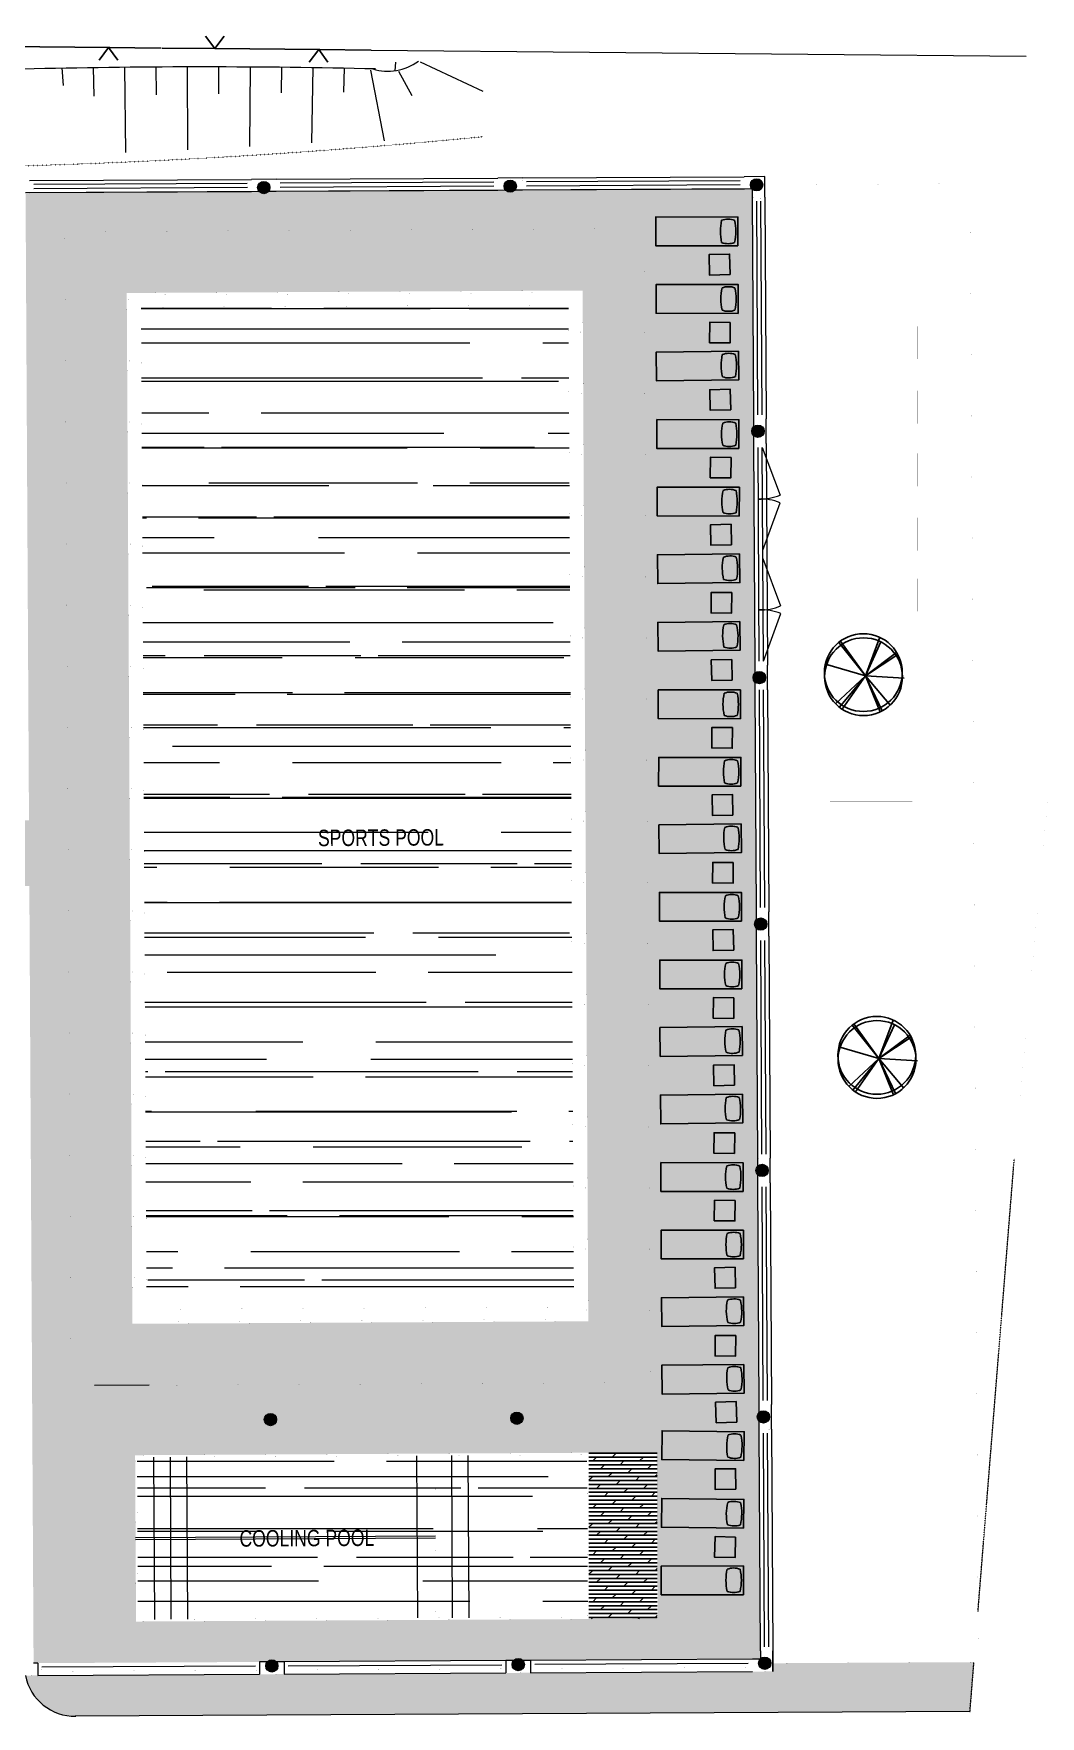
# Model space of a CAD drawing. Header units: millimetres. Extents: x 15176 to 113240, y 14038 to 107702.
# Drawn here: x 64114 to 88623, y 63506 to 104478 of the extents above; entities that cross this region are included whole.
import ezdxf

# ---------------------------------------------------------------- set-up
doc = ezdxf.new("R2010")
doc.units = ezdxf.units.MM
doc.linetypes.add('ACAD_ISO03W100', pattern=[30, 12, -18])
doc.linetypes.add('ADOT1', pattern=[1.6, 0.1, -1.5])
for name, color, linetype in [('contur floor', 175, 'Continuous'), ('doors', 4, 'Continuous'), ('furniture', 34, 'Continuous'), ('graas', 72, 'Continuous'), ('hatch', 252, 'Continuous'), ('txt', 164, 'Continuous'), ('wall', 5, 'Continuous'), ('windows', 4, 'Continuous')]:
    doc.layers.add(name, color=color, linetype=linetype)
doc.layers.add('plants', color=3, linetype='Continuous', lineweight=25)
doc.styles.add('KOTE', font='romrust.shx', dxfattribs={"width": 0.8})
pattern_1 = [(0, (0, 0), (0, 95.25), []), (45, (0, 0), (-190.4998701525148, 190.4998701525148), [134.7038418160373, -269.4076836320746])]
pattern_2 = [(0, (25327.59192455947, 41406.08846742971), (2794, 1270), [19050, -2540, 6350, -1270]), (0, (27016.69192455948, 42041.08846742971), (-1270, 1689.1), [3810, -419.1, 7620, -952.5]), (0, (25962.59192455947, 42485.58846742971), (6604.000000000002, 850.9000000000001), [10160, -1778, 5080, -1270])]

# ---------------------------------------------------------------- blocks, each defined once
blk = doc.blocks.new('476_3')
for p, q in [((-4.942, 0), (-2.443, 0)), ((-2.443, 0), (-2.887, 0.61)), ((-2.443, 0), (-1.999, 0.61)), ((-2.443, 0), (2.554, 0)), ((-2.443, 0), (-2.443, 0)), ((2.499, 0), (2.055, -0.61)), ((2.499, 0), (4.998, 0)), ((2.499, 0), (2.943, -0.61))]:
    blk.add_line(p, q)
blk = doc.blocks.new('chaise-longue 200x700')
at = {"color": 0}
blk.add_lwpolyline([(-2000.000000000007, 350.0000000000037), (-2000.000000000004, -349.9999999999987), (-3.637978807091713e-12, -349.9999999999974), (0, 349.9999999999973)], close=True, dxfattribs=at)
for centre, radius, start, end in [((-720.0000000000291, 5.343281372915953e-12), 1229.999999999975, 167.3196165082628, 192.6803834918326), ((-1762.5, -128.4374999999972), 428.4375, 68.43140426479339, 111.5685957352066), ((-2805.000000000029, 8.071765478234738e-12), 1230.000000000026, 347.3196165082628, 12.68038349183253), ((-1762.500000000007, 128.4375000000044), 428.4375, 248.4314042647934, 291.5685957352067)]:
    blk.add_arc(centre, radius, start, end, dxfattribs=at)
blk = doc.blocks.new('T41')
at = {"color": 86, "linetype": 'Continuous'}
for p, q in [((0.004327210933752212, 0.00454933808214264), (-0.1952347890660349, 0.4321823380823844)), ((0.004327210933752212, 0.00454933808214264), (-0.08235078906636772, 0.4689983380822014)), ((0.004327210933752212, 0.00454933808214264), (-0.05437878906604965, 0.4748823380823524)), ((0.004327210933752212, 0.00454933808214264), (0.3816842109335994, 0.3236013380819713)), ((0.004327210933752212, 0.00454933808214264), (0.4073082109339339, 0.2920953380817082)), ((0.004327210933752212, 0.00454933808214264), (0.442125210933682, 0.2379613380817318)), ((0.004327210933752212, 0.00454933808214264), (-0.4433617890663299, 0.1537783380817928)), ((-0.4422097890660552, -0.1438596619182135), (0.004327210933752212, 0.00454933808214264)), ((0.004327210933752212, 0.00454933808214264), (-0.4350187890663619, -0.1715196619179551)), ((0.004327210933752212, 0.00454933808214264), (-0.2846247890661289, -0.4011966619182203)), ((0.004327210933752212, 0.00454933808214264), (-0.2845517890664269, -0.3425516619181508)), ((0.004327210933752212, 0.00454933808214264), (0.437030210933699, -0.2558746619179146)), ((0.004327210933752212, 0.00454933808214264), (0.2116652109339157, -0.4693106619179161)), ((0.004327210933752212, 0.00454933808214264), (0.1860902109337985, -0.4799346619174685))]:
    blk.add_line(p, q, dxfattribs=at)
at = {"color": 3, "linetype": 'Continuous'}
for centre in [(0.01790221093369837, -0.03902066191767517), (0.02873721093374115, 0.01035333808249561)]:
    blk.add_circle(centre, 0.471905, dxfattribs=at)

msp = doc.modelspace()

# ---------------------------------------------------------------- hatches: boundary and pattern name
at = {"layer": 'contur floor'}
h = msp.add_hatch(dxfattribs=at)
h.set_pattern_fill('DOLMIT', color=256, scale=15)
h.set_pattern_definition(pattern_1)
h.paths.add_polyline_path([(44600.99890956274, 85189.38101221673), (44800.99593596789, 85190.47162209664), (44799.65993886502, 85435.46797944035), (60239.4303771838, 85519.66306216689), (60240.95894045217, 85239.35374718177), (60440.95596685531, 85240.44435706164), (60439.42740358692, 85520.753672047), (63599.38042075606, 85537.98530814901), (63600.57838218738, 85318.3020571263), (64000.57243499384, 85320.48327688605), (63917.25154960764, 100599.9426160636), (81605.18516290135, 100696.3972259158), (81662.68640211341, 100656.9683445998), (81617.05275080074, 100684.6583670507), (81800.40433139977, 64896.92949975751), (64112.47071810585, 64800.47488990542), (64009.29731403285, 83720.50706566114), (63609.3032612266, 83718.32584590139), (63610.28651955537, 83538.0150441177), (60450.33350238571, 83520.78340801556), (60448.80493911734, 83801.09272300088), (60248.8079127142, 83800.00211312101), (60250.33647598259, 83519.69279813566), (44810.5660376618, 83435.49771540897), (44809.23004055934, 83680.49407275292), (44609.23301415582, 83679.40346287302)])
h.paths.add_polyline_path([(64872.41782195185, 99655.13713757828), (65025.64851007488, 71555.55492794001), (79125.43887149476, 71632.44292447151), (78972.20818337175, 99732.02513410978)], flags=16)
h.paths.add_polyline_path([(79284.70682527605, 69933.28615745483), (79306.79167534361, 65883.34637279174), (66606.98049874548, 65814.09264541941), (66584.89564867792, 69864.0324300825)], flags=16)
at = {"layer": 'contur floor', "linetype": 'ByBlock', "lineweight": 13}
h = msp.add_hatch(dxfattribs=at)
h.set_pattern_fill('AR-RROOF', color=143, scale=50, angle=68.99999999999999, style=0)
h.set_pattern_definition(pattern_2)
h.paths.add_polyline_path([(66732.47845756958, 97815.25278473829), (66865.53286291484, 73415.61556355775), (77265.37823587703, 73472.32727731147), (77132.3238305318, 97871.96449849202)])
h = msp.add_hatch(dxfattribs=at)
h.set_pattern_fill('AR-RROOF', color=143, scale=50, angle=68.99999999999999, style=0)
h.set_pattern_definition(pattern_2)
h.paths.add_polyline_path([(77585.00475331931, 69874.0167168751), (77606.54429844691, 65924.07544541353), (66656.7071028763, 65864.36455449014), (66635.16755774867, 69814.30582595168)])
at = {"layer": 'contur floor'}
h = msp.add_hatch(dxfattribs=at)
h.set_pattern_fill('DOLMIT', color=256, scale=15)
h.set_pattern_definition(pattern_1)
h.paths.add_polyline_path([(77634.73135745013, 69924.28862594586), (79294.60585805753, 69924.28862594586), (79294.60585805753, 65883.27992194012), (77634.73135745013, 65883.27992194012)])
at = {"layer": 'graas', "linetype": 'ByBlock', "lineweight": 13}
h = msp.add_hatch(dxfattribs=at)
h.set_pattern_fill('AR-SAND', color=256, scale=10, angle=68.99999999999999, style=0)
h.set_pattern_definition([(37.50000000000001, (25327.59192455947, 41406.08846742971), (-16.0003129598405, 489.4132373293423), [0, -386.08, 0, -431.8, 0, -412.75]), (7.49999999999999, (25327.59192455947, 41406.08846742971), (449.5232831380026, 716.8251005683543), [0, -208.2799999999999, 0, -347.9799999999998, 0, -133.3499999999999]), (327.5, (25015.17192455946, 41406.08846742971), (790.9923702414579, 1.437184678545691), [0, -127, 0, -457.2, 0, -596.9]), (317.5, (25015.17192455946, 41406.08846742971), (763.5564524722973, 222.9293232572162), [0, -63.5, 0, -299.72, 0, -342.9])])
edge = h.paths.add_edge_path()
edge.add_line((87006.76421152771, 64825.31897267062), (86910.51728772206, 63624.7762837904))
edge.add_line((82112.74839932658, 64798.63126589305), (87006.7642115277, 64825.31897267063))
edge.add_line((86910.51728772206, 63624.77628379042), (65123.69643532338, 63505.9699070153))
edge.add_line((82113.83900920648, 64598.63423948994), (82112.74839932658, 64798.63126589305))
edge.add_line((63914.1096065226, 64499.38874042092), (82113.83900920648, 64598.63423948993))
edge.add_arc((65125.36470483177, 64741.10710499302), 1235.138324622552, 191.2857034199404, 270.7022644855396)
at = {"layer": 'hatch', "linetype": 'ByBlock', "lineweight": 13}
h = msp.add_hatch(color=256, dxfattribs=at)
edge = h.paths.add_edge_path()
edge.add_arc((69716.62001035805, 100731.5688157817), 150, 0, 360)
h = msp.add_hatch(color=256, dxfattribs=at)
edge = h.paths.add_edge_path()
edge.add_arc((69716.62001035808, 100731.5688157817), 150, 0, 360)
h = msp.add_hatch(color=256, dxfattribs=at)
edge = h.paths.add_edge_path()
edge.add_arc((75716.53080245163, 100764.287112178), 150, 0, 360)
h = msp.add_hatch(color=256, dxfattribs=at)
edge = h.paths.add_edge_path()
edge.add_arc((75716.53080245166, 100764.287112178), 150, 0, 360)
h = msp.add_hatch(color=256, dxfattribs=at)
edge = h.paths.add_edge_path()
edge.add_arc((81716.4415945452, 100797.0054085744), 150, 0, 360)
h = msp.add_hatch(color=256, dxfattribs=at)
edge = h.paths.add_edge_path()
edge.add_arc((81716.44159454523, 100797.0054085744), 150, 0, 360)
h = msp.add_hatch(color=256, dxfattribs=at)
edge = h.paths.add_edge_path()
edge.add_arc((81749.15989094158, 94797.09461648087), 150, 0, 360)
h = msp.add_hatch(color=256, dxfattribs=at)
edge = h.paths.add_edge_path()
edge.add_arc((81749.15989094158, 94797.09461648087), 150, 0, 360)
h = msp.add_hatch(color=256, dxfattribs=at)
edge = h.paths.add_edge_path()
edge.add_arc((81781.87818733795, 88797.18382438729), 150, 0, 360)
h = msp.add_hatch(color=256, dxfattribs=at)
edge = h.paths.add_edge_path()
edge.add_arc((81781.87818733795, 88797.18382438729), 150, 0, 360)
h = msp.add_hatch(color=256, dxfattribs=at)
edge = h.paths.add_edge_path()
edge.add_arc((81814.59648373432, 82797.27303229371), 150, 0, 360)
h = msp.add_hatch(color=256, dxfattribs=at)
edge = h.paths.add_edge_path()
edge.add_arc((81814.59648373435, 82797.27303229371), 150, 0, 360)
h = msp.add_hatch(color=256, dxfattribs=at)
edge = h.paths.add_edge_path()
edge.add_arc((81847.31478013072, 76797.3622402001), 150, 0, 360)
h = msp.add_hatch(color=256, dxfattribs=at)
edge = h.paths.add_edge_path()
edge.add_arc((81847.31478013075, 76797.36224020013), 150, 0, 360)
h = msp.add_hatch(color=256, dxfattribs=at)
edge = h.paths.add_edge_path()
edge.add_arc((75880.12228443348, 70764.73315171018), 150, 0, 360)
h = msp.add_hatch(color=256, dxfattribs=at)
edge = h.paths.add_edge_path()
edge.add_arc((81880.03307652706, 70797.45144810656), 150, 0, 360)
h = msp.add_hatch(color=256, dxfattribs=at)
edge = h.paths.add_edge_path()
edge.add_arc((81880.03307652709, 70797.45144810656), 150, 0, 360)
h = msp.add_hatch(color=256, dxfattribs=at)
edge = h.paths.add_edge_path()
edge.add_arc((69880.21149233993, 70732.01485531381), 150, 0, 360)
h = msp.add_hatch(color=256, dxfattribs=at)
edge = h.paths.add_edge_path()
edge.add_arc((69912.9297887363, 64732.10406322023), 150, 0, 360)
h = msp.add_hatch(color=256, dxfattribs=at)
edge = h.paths.add_edge_path()
edge.add_arc((75912.84058082988, 64764.82235961661), 150, 0, 360)
h = msp.add_hatch(color=256, dxfattribs=at)
edge = h.paths.add_edge_path()
edge.add_arc((81912.75137292346, 64797.54065601298), 150, 0, 360)
h = msp.add_hatch(color=256, dxfattribs=at)
edge = h.paths.add_edge_path()
edge.add_arc((81912.75137292349, 64797.54065601301), 150, 0, 360)
at = {"layer": 'plants', "true_color": 0xedee99}
h = msp.add_hatch(dxfattribs=at)
h.set_pattern_fill('HONEY', color=61, scale=20, angle=68.99999999999999)
h.set_pattern_definition([(68.99999999999999, (0, 0), (-17.20547981118765, 108.6311255489699), [63.5, -127]), (189, (0, 0), (-85.47457446151091, -69.21594537527372), [63.5, -127]), (129, (0, 0), (-102.6800542726985, 39.41518017369616), [-127, 63.5])])
h.paths.add_polyline_path([(64872.41782195185, 99655.13713757828), (65025.64851007488, 71555.55492794001), (79125.43887149476, 71632.44292447151), (78972.20818337175, 99732.02513410978)])
h.paths.add_polyline_path([(66380.57509407433, 98163.33901365398), (66517.44663399918, 73063.7122000625), (77617.28159937228, 73124.24104839581), (77480.41005944746, 98223.86786198727)], flags=16)

# ---------------------------------------------------------------- linework, layer by layer
at = {"color": 7, "lineweight": 13}
msp.add_line((72333.5763928604, 104078.3256516513, -176709.9999997358), (88274.56889241576, 103930.4181642325, -176709.9999997358), dxfattribs=at)
at = {"color": 7, "linetype": 'Continuous', "lineweight": 13}
for p, q in [((66329.61164716232, 103665.740827984, -176709.9999997358), (66352.07016505065, 101582.1738317874, -176709.9999997358)), ((67092.55816113003, 103672.3153924891, -176709.9999997358), (67096.98675302236, 102986.3360536289, -176709.9999997358)), ((67855.52596672627, 103675.5919290324, -176709.9999997358), (67859.84804199642, 101649.3948130958, -176709.9999997358)), ((68618.50080747504, 103675.5703763812, -176709.9999997358), (68617.0495921686, 103012.7920400792, -176709.9999997358)), ((69381.46842674541, 103672.2507349447, -176709.9999997358), (69368.8061654577, 101727.9097162262, -176709.9999997358)), ((70144.4145680546, 103665.6330667525, -176709.9999997358), (70137.57309641186, 103034.2320452632, -176709.9999997358)), ((73527.74774781396, 103790.6238683123, -1449.999999997849), (75049.88423081615, 103073.5675025994, -176709.9999997358)), ((64803.839517824, 103642.6981680926, -176709.9999997358), (64828.89905563305, 103217.2251994357, -176709.9999997358)), ((65566.70068092115, 103655.8683583598, -176709.9999997358), (65577.28785223266, 102954.837705188, -176709.9999997358)), ((70907.32497532532, 103655.7174954541, -176709.9999997358), (70879.46449409885, 101817.8098490498, -176709.9999997358)), ((71670.18539313349, 103642.5042063357, -176709.9999997358), (71658.6552184987, 103050.6909299203, -176709.9999997358)), ((72311.98655032704, 103592.9638793328, -176709.9999997358), (72649.94192912953, 101868.478390805, -176709.9999997358)), ((72999.30849096394, 103561.0916823568, -176709.9999997358), (73322.81224400309, 102974.5594690162, -176709.9999997358))]:
    msp.add_line(p, q, dxfattribs=at)
at = {"color": 7, "linetype": 'Continuous', "lineweight": 20}
msp.add_line((72927.8370303805, 103780.2734525764, -176709.9999997358), (72909.41794115386, 103569.3565427791, -176709.9999997358), dxfattribs=at)
at = {"color": 7, "linetype": 'ACAD_ISO03W100', "lineweight": 20, "ltscale": 0.05}
for p, q in [((87105.93182740209, 66062.29311692569, -3237.049517544855), (87989.5483444162, 77084.14511312323, -3249.999999995141)), ((86910.51728772203, 63624.77628379042, -3234.18547809117), (87006.76421152771, 64825.31897267065, -3235.596094658015))]:
    msp.add_line(p, q, dxfattribs=at)
at = {"color": 7, "lineweight": 20}
msp.add_line((86910.51728772206, 63624.77628379042, -176709.9999997358), (65123.69643532336, 63505.9699070153, -176709.9999997358), dxfattribs=at)
at = {"color": 7, "linetype": 'Continuous', "lineweight": 13}
msp.add_lwpolyline([(46265.08073531082, 102303.7097881904, -0.004842999290802721), (49661.63442879295, 102696.3636129847, -0.008763275638965822), (55824.33361720879, 103239.3443390455, -0.01177024194213534), (64124.10600796322, 103628.183783745, -0.01177024194220867), (72432.98156700746, 103625.9934462865)], format="xyb", dxfattribs=at)
at = {"color": 7, "linetype": 'ACAD_ISO03W100', "lineweight": 20, "ltscale": 0.05, "const_width": 0.1}
for points, elevation in [([(87989.54834441622, 77084.14511312323), (90431.13033888573, 103316.790752869)], -3249.999999995141), ([(81912.75137292346, 64797.54065601298), (87112.67405940453, 64825.89651288983), (86916.3642810263, 100825.3612654513), (81716.44159454523, 100797.0054085744)], -176709.9999997358)]:
    msp.add_lwpolyline(points, dxfattribs=dict(at, elevation=elevation))
at = {"color": 7, "linetype": 'ADOT1'}
msp.add_lwpolyline([(50512.59058981767, 101418.1379363273, 0.004799877319582332), (53647.54402847518, 101282.8017308953, 0.01552476564550699), (63794.4658308161, 101257.469091361, 0.008625513092741382), (69427.10882343279, 101515.6306378327, 0.008625513092611944), (75047.49467389035, 101967.9329234005)], format="xyb", dxfattribs=at)
at = {"color": 7, "linetype": 'Continuous', "lineweight": 13}
msp.add_arc((72735.28381143467, 104825.0923610475, -176709.9999997358), 1259.884539125836, 253.1792237306336, 306.3274491568769, dxfattribs=at)
at = {"color": 7, "lineweight": 20}
msp.add_arc((65125.36470483177, 64741.10710499302, -176709.9999997358), 1235.138324622552, 191.2857034201071, 270.7022644850807, dxfattribs=at)
at = {"layer": 'contur floor', "linetype": 'ByBlock', "lineweight": 13}
msp.add_line((66925.62026090446, 71565.91572179887, -176709.9999997358), (65596.2852809281, 71558.66668470617, -176709.9999997358), dxfattribs=at)
at = {"layer": 'doors', "color": 5, "linetype": 'ByBlock', "lineweight": 13}
for p, q in [((81918.07453576813, 100498.1004788497, -176709.9999997358), (81915.34801106848, 100998.0930448574, -176709.9999997358)), ((81618.07899616347, 100496.4645640298, -176709.9999997358), (81616.98838628357, 100696.4615904329, -176709.9999997358)), ((81650.79729255984, 94496.55377193628, -176709.9999997358), (81647.5254629202, 95096.54485114562, -176709.9999997358)), ((81950.79283216453, 94498.18968675609, -176709.9999997358), (81947.52100252488, 95098.18076596543, -176709.9999997358)), ((81683.51558895622, 88496.6429798427, -176709.9999997358), (81680.24375931657, 89096.63405905204, -176709.9999997358)), ((81983.5111285609, 88498.27889466251, -176709.9999997358), (81980.23929892125, 89098.26997387185, -176709.9999997358)), ((81716.23388535262, 82496.73218774912, -176709.9999997358), (81712.96205571297, 83096.72326695846, -176709.9999997358)), ((82016.22942495724, 82498.36810256893, -176709.9999997358), (82012.95759531762, 83098.35918177827, -176709.9999997358)), ((81748.95218174899, 76496.82139565554, -176709.9999997358), (81745.68035210934, 77096.81247486488, -176709.9999997358)), ((82048.94772135364, 76498.45731047535, -176709.9999997358), (82045.675891714, 77098.4483896847, -176709.9999997358)), ((81781.67047814536, 70496.91060356196, -176709.9999997358), (81778.39864850571, 71096.9016827713, -176709.9999997358)), ((82081.66601774999, 70498.5465183818, -176709.9999997358), (82078.39418811037, 71098.53759759112, -176709.9999997358)), ((82113.83900920645, 64598.63423948994, -176709.9999997358), (82111.11248450677, 65098.62680549771, -176709.9999997358))]:
    msp.add_line(p, q, dxfattribs=at)
at = {"layer": 'furniture', "elevation": -176709.9999997358}
for points in [[(81067.93538652136, 98610.4286257168), (80568.04139180394, 98600.13328475831), (80557.74605084548, 99100.02727947576), (81057.6400455629, 99110.32262043422)], [(81074.27803899499, 97447.30727714719), (80574.30149338479, 97452.15019358974), (80569.45857694227, 96952.1736479795), (81069.43512255247, 96947.33073153699)], [(81085.88606682984, 95318.616631451), (80585.99207211245, 95308.32129049255), (80575.69673115399, 95808.21528521), (81075.59072587144, 95818.51062616843)], [(81092.20677193446, 94159.52001128049), (80592.23022632423, 94164.36292772298), (80587.38730988174, 93664.38638211272), (81087.36385549195, 93659.54346567023)], [(81103.81479976943, 92030.82936558424), (80603.92080505204, 92020.53402462578), (80593.62546409358, 92520.4280193432), (81093.51945881097, 92530.7233603017)], [(81110.15745224309, 90867.70801701472), (80610.18090663292, 90872.55093345727), (80605.33799019037, 90372.57438784701), (81105.3145358006, 90367.73147140449)], [(81121.76548007806, 88739.01737131856), (80621.87148536067, 88728.7220303601), (80611.5761444022, 89228.61602507753), (81111.47013911963, 89238.91136603599)], [(81128.08618518268, 87579.92075114808), (80628.10963957245, 87584.76366759057), (80623.26672312996, 87084.78712198033), (81123.24326874016, 87079.94420553785)], [(81139.69421301765, 85451.23010545192), (80639.80021830022, 85440.93476449343), (80629.5048773418, 85940.82875921088), (81129.39887205919, 85951.12410016934)], [(81146.01491812227, 84292.13348528143), (80646.03837251209, 84296.97640172392), (80641.19545606957, 83796.99985611369), (81141.1720016798, 83792.1569396712)], [(81157.6229459573, 82163.4428395853), (80657.72895123993, 82153.14749862679), (80647.43361028141, 82653.04149334421), (81147.32760499883, 82663.3368343027)], [(81163.96559843107, 81000.32149101573), (80663.98905282083, 81005.16440745827), (80659.14613637835, 80505.18786184804), (81159.12268198858, 80500.34494540552)], [(81175.57362626606, 78871.63084531954), (80675.67963154864, 78861.33550436108), (80665.38429059015, 79361.2294990785), (81165.27828530758, 79371.52484003699)], [(81181.89433137071, 77712.534225149), (80681.91778576048, 77717.37714159145), (80677.07486931802, 77217.40059598122), (81177.05141492822, 77212.55767953876)], [(81190.85869784048, 76068.64059221552), (80690.88215223025, 76073.48350865801), (80686.03923578776, 75573.50696304778), (81186.01578139796, 75568.66404660529)], [(81202.46672567545, 73939.94994651931), (80702.57273095805, 73929.65460556085), (80692.2773899996, 74429.54860027827), (81192.17138471699, 74439.84394123673)], [(81208.8093781491, 72776.82859794976), (80708.83283253893, 72781.6715143923), (80703.98991609638, 72281.69496878207), (81203.96646170662, 72276.85205233956)], [(81234.26064469296, 70672.2471011065), (80734.54743418974, 70655.31466925098), (80717.6150023342, 71155.0278797542), (81217.32821283746, 71171.96031160973)], [(81208.8093781491, 69033.51395105541), (80708.8328325389, 69028.67103461287), (80703.98991609635, 69528.6475802231), (81203.96646170659, 69533.49049666562)], [(81202.46672567539, 67870.39260248587), (80702.572730958, 67880.68794344435), (80692.27738999954, 67380.79394872693), (81192.17138471693, 67370.49860776844)]]:
    msp.add_lwpolyline(points, close=True, dxfattribs=at)
at = {"layer": 'furniture', "const_width": 0.1, "elevation": -541.3449999994066}
for points in [[(83624.33803570573, 97352.28546064725), (85624.33803570573, 97352.28546064728), (85624.33803570573, 96552.28546064725), (83624.33803570576, 96552.28546064728), (83624.33803570576, 97352.28546064725)], [(83624.33803570576, 95783.72498181046), (85624.33803570576, 95783.72498181049), (85624.33803570579, 94983.72498181049), (83624.33803570579, 94983.72498181049), (83624.33803570579, 95783.72498181049)], [(83624.33803570579, 94258.74064816633), (85624.33803570579, 94258.74064816633), (85624.33803570579, 93458.74064816633), (83624.33803570579, 93458.74064816633), (83624.33803570579, 94258.74064816633)], [(83624.33803570573, 92690.18016932954), (85624.33803570576, 92690.18016932957), (85624.33803570576, 91890.18016932957), (83624.33803570576, 91890.18016932957), (83624.33803570576, 92690.18016932954)], [(83624.33803570576, 91208.771980878), (85624.33803570576, 91208.77198087802), (85624.33803570576, 90408.77198087802), (83624.33803570579, 90408.77198087802), (83624.33803570576, 91208.771980878)], [(83503.60516975849, 86573.30505576148), (85503.60516975849, 86573.3050557615), (85503.60516975849, 85773.3050557615), (83503.60516975852, 85773.3050557615), (83503.60516975852, 86573.30505576148)], [(83503.60516975849, 84775.381590612), (85503.60516975849, 84775.381590612), (85503.60516975849, 83975.381590612), (83503.60516975849, 83975.381590612), (83503.60516975849, 84775.381590612)], [(83503.60516975849, 82649.66987567741), (85503.60516975849, 82649.66987567744), (85503.60516975849, 81849.66987567744), (83503.60516975849, 81849.66987567744), (83503.60516975849, 82649.66987567744)], [(83503.60516975846, 77874.1562553912), (85503.60516975846, 77874.1562553912), (85503.60516975849, 77074.1562553912), (83503.60516975849, 77074.1562553912), (83503.60516975849, 77874.1562553912)], [(83503.60516975849, 75651.14815980359), (85503.60516975849, 75651.14815980359), (85503.60516975849, 74851.14815980359), (83503.60516975849, 74851.14815980362), (83503.60516975849, 75651.14815980359)], [(83503.60516975849, 73538.92278932381), (85503.60516975849, 73538.92278932384), (85503.60516975849, 72738.92278932384), (83503.60516975849, 72738.92278932384), (83503.60516975849, 73538.92278932384)], [(83503.60516975849, 71946.59552194012), (85503.60516975852, 71946.59552194015), (85503.60516975849, 71146.59552194015), (83503.60516975852, 71146.59552194015), (83503.60516975852, 71946.59552194015)], [(83503.60516975849, 70303.59219748178), (85503.60516975852, 70303.59219748178), (85503.60516975852, 69503.59219748178), (83503.60516975855, 69503.59219748178), (83503.60516975852, 70303.59219748178)], [(83503.60516975849, 68636.16885453014), (85503.60516975852, 68636.16885453017), (85503.60516975852, 67836.16885453017), (83503.60516975855, 67836.1688545302), (83503.60516975852, 68636.16885453017)]]:
    msp.add_lwpolyline(points, dxfattribs=at)
at = {"layer": 'plants', "color": 61, "true_color": 0xedee99, "const_width": 0.1, "elevation": -176709.9999997358}
for points in [[(64872.41782195185, 99655.13713757828), (65025.64851007488, 71555.55492794001), (79125.43887149476, 71632.44292447151), (78972.20818337175, 99732.02513410978)], [(66380.57509407433, 98163.33901365398), (66517.44663399918, 73063.7122000625), (77617.28159937228, 73124.24104839581), (77480.41005944746, 98223.86786198727)]]:
    msp.add_lwpolyline(points, close=True, dxfattribs=at)
at = {"layer": 'wall', "color": 0, "linetype": 'ByBlock', "lineweight": 13}
for p, q in [((64015.61414798931, 100900.4834606083, -176709.9999997358), (69415.53386087355, 100929.9299273651, -176709.9999997358)), ((70015.52494008289, 100933.2017570047, -176709.9999997358), (75415.4446529671, 100962.6482237614, -176709.9999997358)), ((76015.43573217647, 100965.920053401, -176709.9999997358), (81415.3554450607, 100995.3665201578, -176709.9999997358)), ((69417.16977569333, 100629.9343877604, -176709.9999997358), (64017.25006280918, 100600.4879210033, -176709.9999997358)), ((75417.0805677869, 100662.6526841567, -176709.9999997358), (70017.16085490273, 100633.2062174, -176709.9999997358)), ((81416.99135988049, 100695.3709805531, -176709.9999997358), (76017.07164699631, 100665.9245137961, -176709.9999997358)), ((81647.5254629202, 95096.54485114562, -176709.9999997358), (81618.07899616339, 100496.4645640298, -176709.9999997358)), ((81918.07453576819, 100498.1004788497, -176709.9999997358), (81947.52100252465, 95098.18076596543, -176709.9999997358)), ((81680.24375931657, 89096.63405905204, -176709.9999997358), (81650.79729255982, 94496.55377193628, -176709.9999997358)), ((81950.79283216453, 94498.18968675609, -176709.9999997358), (81980.23929892099, 89098.26997387185, -176709.9999997358)), ((81712.96205571294, 83096.72326695849, -176709.9999997358), (81683.51558895622, 88496.6429798427, -176709.9999997358)), ((81983.51112856087, 88498.27889466251, -176709.9999997358), (82012.95759531733, 83098.35918177827, -176709.9999997358)), ((81745.68035210934, 77096.81247486488, -176709.9999997358), (81716.23388535262, 82496.73218774912, -176709.9999997358)), ((82016.22942495724, 82498.36810256893, -176709.9999997358), (82045.67589171373, 77098.4483896847, -176709.9999997358)), ((81778.39864850571, 71096.9016827713, -176709.9999997358), (81748.95218174899, 76496.82139565554, -176709.9999997358)), ((82048.94772135364, 76498.45731047535, -176709.9999997358), (82078.3941881101, 71098.53759759112, -176709.9999997358)), ((81811.11694490208, 65096.99089067776, -176709.9999997358), (81781.67047814536, 70496.91060356196, -176709.9999997358)), ((82081.66601775005, 70498.5465183818, -176709.9999997358), (82111.11248450648, 65098.62680549754, -176709.9999997358)), ((75612.29973628529, 64863.18495799854, -176709.9999997358), (70212.38002340109, 64833.73849124197, -176709.9999997358)), ((81612.21052837887, 64895.90325439497, -176709.9999997358), (76212.29081549463, 64866.4567876384, -176709.9999997358)), ((64214.10514612732, 64501.02465524073, -176709.9999997358), (69614.02485901155, 64530.47112199743, -176709.9999997358)), ((70214.0159382209, 64533.74295163713, -176709.9999997358), (75613.93565110513, 64563.1894183938, -176709.9999997358)), ((76213.92673031433, 64566.46124803374, -176709.9999997358), (81613.84644319853, 64595.90771479023, -176709.9999997358))]:
    msp.add_line(p, q, dxfattribs=at)
at = {"layer": 'wall', "linetype": 'ByBlock', "lineweight": 13}
for p, q in [((70015.52494008289, 100933.2017570046, -176709.9999997358), (69415.53386087352, 100929.929927365, -176709.9999997358)), ((76015.43573217647, 100965.920053401, -176709.9999997358), (75415.4446529671, 100962.6482237614, -176709.9999997358)), ((81915.34801106848, 100998.0930448574, -176709.9999997358), (81415.35544506068, 100995.3665201577, -176709.9999997358)), ((81616.98838628357, 100696.4615904329, -176709.9999997358), (63917.25154960764, 100599.9426160636, -176709.9999997358)), ((70017.16085490273, 100633.2062174, -176709.9999997358), (69417.16977569333, 100629.9343877604, -176709.9999997358)), ((76017.07164699631, 100665.9245137963, -176709.9999997358), (75417.0805677869, 100662.6526841567, -176709.9999997358)), ((81616.98838628357, 100696.4615904329, -176709.9999997358), (81416.99135988049, 100695.3709805531, -176709.9999997358)), ((64212.46923130751, 64801.02019484542, -176709.9999997358), (64112.47071810585, 64800.47488990548, -176709.9999997358)), ((64212.46923130751, 64801.02019484542, -176709.9999997358), (64214.10514612732, 64501.02465524073, -176709.9999997358)), ((70212.38002340109, 64833.73849124182, -176709.9999997358), (69612.38894419171, 64830.46666160217, -176709.9999997358)), ((69612.38894419171, 64830.46666160217, -176709.9999997358), (69614.02485901155, 64530.47112199751, -176709.9999997358)), ((70212.38002340109, 64833.73849124182, -176709.9999997358), (70214.0159382209, 64533.74295163713, -176709.9999997358)), ((76212.29081549466, 64866.45678763816, -176709.9999997358), (75612.29973628529, 64863.18495799854, -176709.9999997358)), ((75612.29973628529, 64863.18495799854, -176709.9999997358), (75613.9356511051, 64563.18941839389, -176709.9999997358)), ((76212.29081549466, 64866.45678763816, -176709.9999997358), (76213.92673031447, 64566.46124803351, -176709.9999997358)), ((81812.20755478198, 64896.99386427479, -176709.9999997358), (81612.21052837887, 64895.90325439491, -176709.9999997358)), ((81811.11694490208, 65096.99089067776, -176709.9999997358), (81812.20755478195, 64896.99386427464, -176709.9999997358)), ((82111.11248450648, 65098.62680549754, -176709.9999997358), (82113.83900920616, 64598.63423948971, -176709.9999997358))]:
    msp.add_line(p, q, dxfattribs=at)
at = {"layer": 'wall', "color": 4, "linetype": 'ByBlock', "lineweight": 13}
for p, q in [((67035.16161055493, 69816.48704571146, -176709.9999997358), (67056.70115568253, 65866.54577424991, -176709.9999997358)), ((67435.15566336116, 69818.6682654712, -176709.9999997358), (67456.69520848879, 65868.72699400966, -176709.9999997358)), ((67835.14971616739, 69820.84948523098, -176709.9999997358), (67856.68926129502, 65870.9082137694, -176709.9999997358)), ((73435.06645545442, 69851.3865618676, -138477.6266387994), (73456.60600058202, 65901.44529040603, -138477.6266387994)), ((74285.05381766788, 69856.02165385708, -157593.8133192676), (74306.59336279548, 65906.0803823955, -157593.8133192676)), ((74685.04787047411, 69858.20287361683, -157593.8133192676), (74706.58741560174, 65908.26160215528, -157593.8133192676)), ((66595.80174747674, 67864.06216605136, -176709.9999997358), (73895.69321119026, 67903.86942666696, -138477.6266387994)), ((66596.07439994672, 67814.06290945056, -176709.9999997358), (73895.96586366021, 67853.87017006619, -138477.6266387994))]:
    msp.add_line(p, q, dxfattribs=at)
at = {"layer": 'wall', "color": 0, "linetype": 'ByBlock', "lineweight": 13, "const_width": 0.1, "elevation": -176709.9999997358}
for points in [[(64016.70475786919, 100700.4864342051), (64116.70327107076, 100701.0317391451), (64116.15796613082, 100801.0302523466), (64016.15945292925, 100800.4849474067)], [(69416.62447075342, 100729.9329009619), (69316.62595755185, 100729.387596022), (69316.08065261191, 100829.3861092235), (69416.07916581345, 100829.9314141635)], [(70016.61554996276, 100733.2047306015), (70116.6140631643, 100733.7500355415), (70116.06875822437, 100833.748548743), (70016.07024502283, 100833.2032438031)], [(75416.53526284697, 100762.6511973583), (75316.53674964543, 100762.1058924184), (75315.99144470546, 100862.1044056199), (75415.98995790703, 100862.6497105598)], [(76016.52634205634, 100765.9230269979), (76116.52485525789, 100766.4683319378), (76115.97955031795, 100866.4668451394), (76015.98103711638, 100865.9215401994)], [(81416.44605494058, 100795.3694937547), (81316.447541739, 100794.8241888147), (81315.90223679907, 100894.8227020163), (81415.90075000061, 100895.3680069562)], [(81718.07750936504, 100497.0098689698), (81718.62281430501, 100397.0113557682), (81818.62132750655, 100397.5566607082), (81818.07602256662, 100497.5551739097)], [(81747.5239761218, 95097.09015608556), (81746.97867118186, 95197.08866928713), (81846.9771843834, 95197.63397422706), (81847.52248932334, 95097.63546102552)], [(81750.79580576142, 94497.09907687618), (81751.34111070138, 94397.10056367464), (81851.33962390292, 94397.64586861455), (81850.79431896299, 94497.64438181615)], [(81864.97224740137, 91897.68303857557), (81764.9737341998, 91897.13773363561)], [(81865.51755234133, 91797.684525374), (81765.51903913973, 91797.13922043407)], [(81866.0628572813, 91697.68601217246), (81766.0643440797, 91697.1407072325)], [(81780.24227251817, 89097.179363992), (81779.69696757823, 89197.17787719355), (81879.69548077977, 89197.72318213352), (81880.24078571971, 89097.72466893194)], [(81783.51410215779, 88497.18828478263), (81784.05940709775, 88397.18977158106), (81884.0579202993, 88397.735076521), (81883.51261535936, 88497.73358972257)], [(81812.96056891454, 83097.26857189843), (81812.4152639746, 83197.2670851), (81912.41377717615, 83197.81239003991), (81912.95908211608, 83097.81387683837)], [(81816.23239855416, 82497.27749268906), (81816.77770349412, 82397.27897948748), (81916.77621669567, 82397.82428442742), (81916.23091175573, 82497.82279762899)], [(81845.67886531094, 77097.35777980485), (81845.133560371, 77197.35629300639), (81945.13207357255, 77197.90159794636), (81945.67737851248, 77097.90308474479)], [(81848.95069495059, 76497.36670059548), (81849.4959998905, 76397.3681873939), (81949.49451309207, 76397.91349233384), (81948.94920815213, 76497.91200553541)], [(81878.39716170731, 71097.44698771127), (81877.85185676737, 71197.44550091284), (81977.85036996892, 71197.99080585278), (81978.39567490885, 71097.99229265121)], [(81881.66899134693, 70497.4559085019), (81882.21429628687, 70397.45739530036), (81982.21280948844, 70398.0027002403), (81981.6675045485, 70498.00121344184)], [(81911.11545810368, 65097.53619561769), (81910.57015316375, 65197.53470881926), (82010.56866636529, 65198.0800137592), (82011.1139713052, 65098.08150055766)], [(75613.39034616516, 64663.18793159543), (75513.39183296365, 64662.64262665549), (75512.84652802371, 64762.64113985703), (75612.84504122526, 64763.18644479697)], [(76212.8361204346, 64766.45827443662), (76312.83463363617, 64767.00357937659), (76313.37993857611, 64667.00506617501), (76213.38142537454, 64666.45976123508)], [(81612.7558333188, 64795.90474119337), (81512.7573201172, 64795.35943625343), (81513.30262505714, 64695.36092305189), (81613.30113825871, 64695.90622799183)], [(64213.01453624747, 64701.02168164388), (64313.01304944901, 64701.56698658384), (64313.55835438895, 64601.56847338227), (64213.55984118741, 64601.02316844231)], [(69613.47955407161, 64630.46963519906), (69513.48104087007, 64629.92433025912), (69512.93573593014, 64729.92284346066), (69612.93424913168, 64730.4681484006)], [(70212.92532834105, 64733.73997804025), (70312.9238415426, 64734.28528298021), (70313.46914648253, 64634.28676977864), (70213.47063328099, 64633.74146483871)]]:
    msp.add_lwpolyline(points, dxfattribs=at)
at = {"layer": 'wall', "linetype": 'ByBlock', "lineweight": 13, "const_width": 0.1, "elevation": -176709.9999997358}
for points in [[(69417.16977569333, 100629.9343877604), (69415.53386087352, 100929.929927365)], [(70017.16085490273, 100633.2062173999), (70015.52494008289, 100933.2017570047)], [(75417.0805677869, 100662.6526841567), (75415.4446529671, 100962.6482237614)], [(76017.07164699631, 100665.9245137963), (76015.43573217647, 100965.920053401)], [(81416.99135988049, 100695.3709805531), (81415.3554450607, 100995.3665201578)], [(81618.07899616347, 100496.4645640299), (81918.07453576819, 100498.1004788497)], [(81647.5254629202, 95096.54485114562), (81947.52100252488, 95098.18076596543)], [(81650.79729255984, 94496.55377193628), (81950.79283216453, 94498.18968675609)], [(81680.24375931657, 89096.63405905204), (81980.23929892125, 89098.26997387185)], [(81683.51558895622, 88496.6429798427), (81983.5111285609, 88498.27889466251)], [(81712.96205571294, 83096.72326695849), (82012.95759531762, 83098.35918177827)], [(81716.23388535259, 82496.73218774912), (82016.22942495724, 82498.36810256893)], [(81745.68035210937, 77096.81247486488), (82045.67589171403, 77098.4483896847)], [(81748.95218174899, 76496.82139565554), (82048.94772135367, 76498.45731047535)], [(81778.39864850571, 71096.9016827713), (82078.39418811037, 71098.53759759112)], [(81781.67047814536, 70496.91060356196), (82081.66601775005, 70498.5465183818)], [(81612.21052837887, 64895.90325439497), (81613.84644319868, 64595.90771479029)], [(81811.11694490208, 65096.99089067776), (82111.11248450674, 65098.62680549757)], [(61713.65669748472, 64487.38938360065), (64214.10514612732, 64501.02465524076)], [(69614.02485901152, 64530.47112199749), (70214.0159382209, 64533.74295163713)], [(75613.9356511051, 64563.18941839386), (76213.92673031444, 64566.46124803351)], [(81613.84644319868, 64595.90771479023), (82113.83900920645, 64598.63423948994)]]:
    msp.add_lwpolyline(points, dxfattribs=at)
at = {"layer": 'wall', "color": 4, "linetype": 'ByBlock', "lineweight": 13, "const_width": 0.1}
for points, elevation in [([(66430.84700314509, 98113.61240952316), (66567.17323812997, 73113.98410913325), (77567.00969030152, 73173.96765252663), (77430.68345531664, 98173.59595291654), (66430.84700314509, 98113.61240952316)], -176709.9999997358), ([(73884.78711239144, 69903.83969069814), (73884.78711239144, 69903.83969069814), (73906.87196245903, 65853.89990603502)], -138477.6266387994)]:
    msp.add_lwpolyline(points, dxfattribs=dict(at, elevation=elevation))
at = {"layer": 'wall', "color": 4, "linetype": 'ByBlock', "lineweight": 13, "const_width": 0.1, "elevation": -176709.9999997358}
for points in [[(66732.47845756958, 97815.25278473829), (66865.53286291484, 73415.61556355775), (77265.37823587703, 73472.32727731147), (77132.3238305318, 97871.96449849202)], [(66732.47845756958, 97815.25278473829), (66865.53286291484, 73415.61556355775), (77265.37823587703, 73472.32727731147), (77132.3238305318, 97871.96449849202)], [(77634.73135745013, 69924.28862594586), (77656.81620751767, 65874.34884128274), (66606.98049874548, 65814.09264541941), (66584.89564867792, 69864.0324300825)], [(77585.00475331931, 69874.0167168751), (77606.54429844691, 65924.07544541353), (66656.7071028763, 65864.36455449014), (66635.16755774867, 69814.30582595168)]]:
    msp.add_lwpolyline(points, close=True, dxfattribs=at)
at = {"layer": 'wall', "linetype": 'ByBlock', "lineweight": 13}
for centre in [(69716.62001035805, 100731.5688157817, -176709.9999997358), (69716.62001035808, 100731.5688157817, -176709.9999997358), (75716.53080245163, 100764.287112178, -176709.9999997358), (75716.53080245166, 100764.287112178, -176709.9999997358), (81716.4415945452, 100797.0054085744, -176709.9999997358), (81716.44159454523, 100797.0054085744, -176709.9999997358), (81749.15989094158, 94797.09461648087, -176709.9999997358), (81749.15989094158, 94797.09461648087, -176709.9999997358), (81781.87818733795, 88797.18382438729, -176709.9999997358), (81781.87818733795, 88797.18382438729, -176709.9999997358), (81814.59648373432, 82797.27303229371, -176709.9999997358), (81814.59648373435, 82797.27303229371, -176709.9999997358), (81847.31478013072, 76797.3622402001, -176709.9999997358), (81847.31478013075, 76797.36224020013, -176709.9999997358), (75880.12228443348, 70764.73315171018, -176709.9999997358), (81880.03307652706, 70797.45144810656, -176709.9999997358), (81880.03307652709, 70797.45144810656, -176709.9999997358), (69880.21149233993, 70732.01485531381, -176709.9999997358), (69912.9297887363, 64732.10406322023, -176709.9999997357), (75912.84058082988, 64764.82235961661, -176709.9999997358), (81912.75137292346, 64797.54065601298, -176709.9999997358), (81912.75137292349, 64797.54065601301, -176709.9999997358)]:
    msp.add_circle(centre, 150, dxfattribs=at)
at = {"layer": 'windows', "linetype": 'ByBlock', "lineweight": 13}
for p, q in [((69316.08065261191, 100829.3861092235, -176709.9999997358), (64116.15796613082, 100801.0302523466, -176709.9999997358)), ((75315.99144470549, 100862.1044056198, -176709.9999997358), (70116.06875822437, 100833.748548743, -176709.9999997358)), ((81315.90223679907, 100894.8227020162, -176709.9999997358), (76115.97955031795, 100866.4668451394, -176709.9999997358)), ((81316.447541739, 100794.8241888147, -176709.9999997358), (76116.52485525789, 100766.4683319378, -176709.9999997358)), ((69316.62595755185, 100729.3875960219, -176709.9999997358), (64116.70327107076, 100701.0317391451, -176709.9999997358)), ((75316.53674964543, 100762.1058924183, -176709.9999997358), (70116.6140631643, 100733.7500355415, -176709.9999997358)), ((81746.97867118183, 95197.08866928716, -176709.9999997358), (81718.62281430498, 100397.0113557682, -176709.9999997358)), ((81846.97718438337, 95197.63397422706, -176709.9999997358), (81818.62132750655, 100397.5566607082, -176709.9999997358)), ((81779.6969675782, 89197.17787719355, -176709.9999997358), (81751.34111070132, 94397.10056367464, -176709.9999997358)), ((81879.69548077974, 89197.72318213349, -176709.9999997358), (81851.33962390292, 94397.64586861455, -176709.9999997358)), ((81812.4152639746, 83197.2670851, -176709.9999997358), (81783.51410215779, 88497.18828478263, -176709.9999997358)), ((81912.41377717612, 83197.81239003991, -176709.9999997358), (81883.51261535936, 88497.73358972257, -176709.9999997358)), ((81845.13356037094, 77197.35629300639, -176709.9999997358), (81816.77770349412, 82397.27897948751, -176709.9999997358)), ((81945.13207357249, 77197.90159794636, -176709.9999997358), (81916.77621669564, 82397.82428442742, -176709.9999997358)), ((81877.85185676735, 71197.44550091284, -176709.9999997358), (81849.4959998905, 76397.3681873939, -176709.9999997358)), ((81977.85036996886, 71197.99080585278, -176709.9999997358), (81949.49451309201, 76397.91349233384, -176709.9999997358)), ((81910.57015316372, 65197.53470881926, -176709.9999997358), (81882.21429628687, 70397.45739530033, -176709.9999997358)), ((82010.56866636523, 65198.0800137592, -176709.9999997358), (81982.21280948838, 70398.0027002403, -176709.9999997358)), ((70312.9238415426, 64734.28528298021, -176709.9999997358), (75512.84652802371, 64762.64113985703, -176709.9999997358)), ((81512.75732011723, 64795.35943625341, -176709.9999997358), (76312.83463363617, 64767.00357937656, -176709.9999997358)), ((69512.93573593014, 64729.92284346066, -176709.9999997358), (64313.01304944901, 64701.56698658381, -176709.9999997358))]:
    msp.add_line(p, q, dxfattribs=at)
at = {"layer": 'windows', "color": 30, "linetype": 'ByBlock', "lineweight": 13}
for p, q in [((81851.33962390295, 94397.6458686146, -176709.9999997358), (82285.57815273185, 93243.89423187045, -176709.9999997358)), ((81864.9722474014, 91897.68303857557, -176709.9999997358), (82286.60220915882, 93056.10183786956, -176709.9999997358)), ((81866.06285728124, 91697.68601217243, -176709.9999997358), (82300.30138610979, 90543.93437542816, -176709.9999997358)), ((81879.69548077896, 89197.72318213343, -176709.9999997358), (82301.3254425367, 90356.14198142727, -176709.9999997358))]:
    msp.add_line(p, q, dxfattribs=at)
at = {"layer": 'windows', "linetype": 'ByBlock', "lineweight": 13, "const_width": 0.1, "elevation": -176709.9999997358}
for points in [[(64313.55835438898, 64601.56847338224), (69513.48104087007, 64629.92433025912)], [(70313.46914648253, 64634.28676977861), (75513.39183296365, 64662.64262665549)], [(76313.37993857611, 64667.00506617498), (81513.30262505714, 64695.36092305186)]]:
    msp.add_lwpolyline(points, dxfattribs=at)
at = {"layer": 'windows', "color": 30, "linetype": 'ByBlock', "lineweight": 13}
for centre, start, end in [((81801.34036730215, 94397.37321614462, -176709.9999997358), 268.0218282212953, 292.7729727762776), ((81814.9729908006, 91897.41038610562, -176709.9999997358), 67.8519037534837, 92.60304830763839), ((81816.06360068044, 91697.41335970248, -176709.9999997358), 268.0218282212953, 292.7729727762776), ((81829.69622417816, 89197.45052966347, -176709.9999997358), 67.8519037534837, 92.60304830763839)]:
    msp.add_arc(centre, 1250.999600319687, start, end, dxfattribs=at)

# ---------------------------------------------------------------- block references
at = {"color": 7, "lineweight": 13, "xscale": 511.7477087928032, "yscale": 499.9999999992524, "zscale": 511.7477087928032, "rotation": 359.4684000000099}
for p in [(64658.71457015272, 104149.531930775, -176709.9999997358), (69775.97143326339, 104102.0562269837, -176709.9999997358)]:
    msp.add_blockref('476_3', p, dxfattribs=at)
at = {"layer": 'furniture'}
for p, rotation in [((79259.32673223622, 99664.94301963743, -176709.9999997358), 179.932017128521), ((79268.30207239039, 98019.03702250458, -176709.9999997358), 179.9320171285276), ((79286.24177901447, 94729.23739243828, -176709.9999997358), 179.9320171285273), ((79295.2061454842, 93085.34375950485, -176709.9999997358), 179.9320171285256), ((79322.1211922626, 88149.63813230587, -176709.9999997358), 179.9320171285265), ((79331.08555873236, 86505.7444993725, -176709.9999997358), 179.9320171285265), ((79349.01429167204, 83217.95723350579, -176709.9999997358), 179.9320171285285), ((79357.98963182641, 81572.051236373, -176709.9999997358), 179.932017128531), ((79384.89370492048, 76638.35797337335, -176709.9999997358), 179.9320171285269), ((79393.85807139019, 74994.46434043994, -176709.9999997358), 179.9320171285252), ((79411.80875169879, 70107.69020283091, -176709.9999997358), 179.3071405995164), ((79402.83341154444, 68461.78420569812, -176709.9999997358), 179.307140599519)]:
    msp.add_blockref('chaise-longue 200x700', p, dxfattribs=dict(at, rotation=rotation))
at = {"layer": 'furniture', "xscale": -1}
for p, rotation in [((79277.2774125447, 96373.13102537175, -176709.9999997358), 0.6928594004826749), ((79304.18148563849, 91439.43776237202, -176709.9999997358), 0.6928594004807564), ((79313.1568257928, 89793.53176523923, -176709.9999997358), 0.6928594004832345), ((79340.04992520221, 84861.85086643917, -176709.9999997358), 0.6928594004853128), ((79366.96497198081, 79926.14523924014, -176709.9999997358), 0.6928594004861122), ((79375.92933845072, 78282.25160630676, -176709.9999997358), 0.6928594004844336), ((79402.83341154447, 73348.55834330712, -176709.9999997358), 0.6928594004803568), ((79411.80875169882, 71702.65234617429, -176709.9999997358), 0.6928594004828348), ((79393.85807139013, 66815.8782085653, -176709.9999997358), 0.06798287147408821)]:
    msp.add_blockref('chaise-longue 200x700', p, dxfattribs=dict(at, rotation=rotation))
at = {"layer": 'plants', "xscale": 2007.550241130811, "yscale": 2007.550241130811, "zscale": 2007.550241130811, "rotation": 194.9999999999991}
for p in [(84369.17079393892, 88854.07582404022, -176709.9999997358), (84696.66612778648, 79534.72466336272, -176709.9999997358)]:
    msp.add_blockref('T41', p, dxfattribs=at)

# ---------------------------------------------------------------- texts
at = {"layer": 'txt', "linetype": 'ByBlock', "lineweight": 13, "style": 'KOTE', "width": 0.8}
for s, p in [('SPORTS POOL', (71037.28853641474, 84693.5806638634)), ('COOLING POOL', (69126.33993409178, 67636.93382058141))]:
    msp.add_text(s, height=400, rotation=0.3124382645148268, dxfattribs=at).set_placement(p)

doc.saveas('drawing.dxf')
